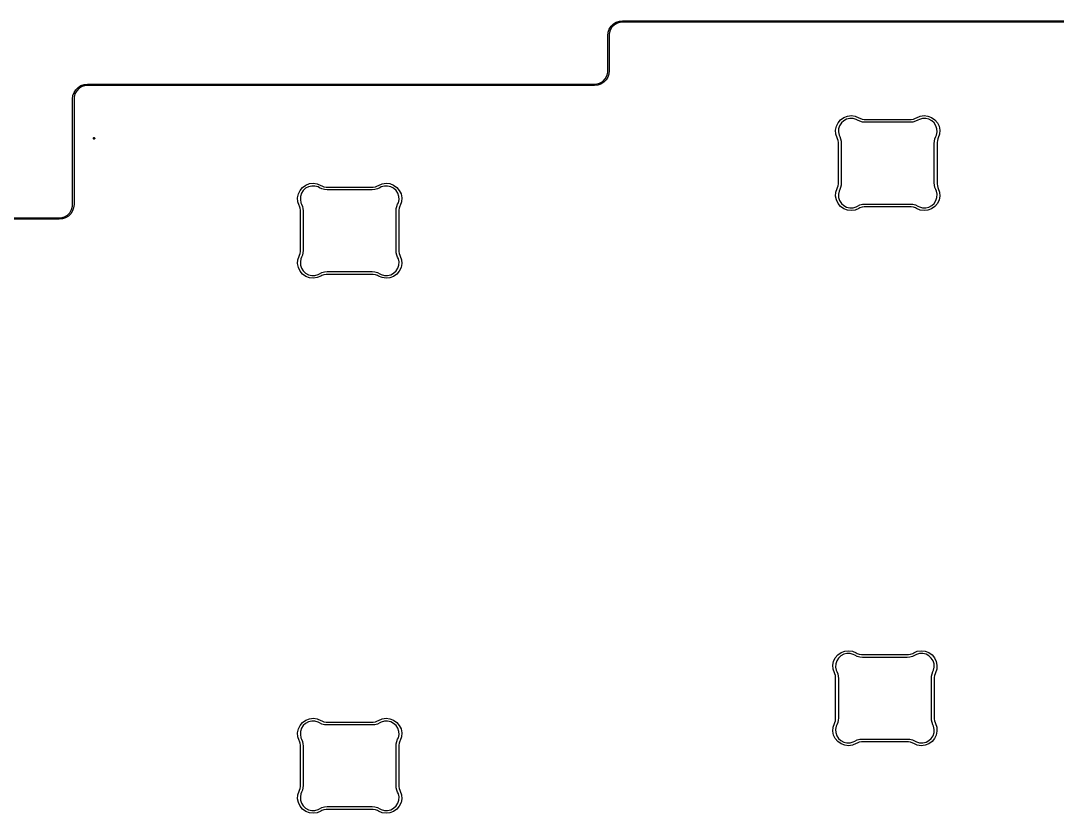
# Model space of a CAD drawing. Header units: inches. Extents: x 0.1 to 12.1, y -5.6 to -1.9.
# Drawn here: x 1.574 to 3.022, y -2.999 to -1.891 of the extents above; entities that cross this region are included whole.
import ezdxf

# ---------------------------------------------------------------- set-up
doc = ezdxf.new("R2010")
doc.units = ezdxf.units.IN
doc.header["$MEASUREMENT"] = 0
doc.layers.add('Edge.Cuts', color=254, linetype='CONTINUOUS', true_color=0xd0d2cd)

msp = doc.modelspace()

# ---------------------------------------------------------------- linework, layer by layer
at = {"layer": 'Edge.Cuts', "linetype": 'CONTINUOUS'}
for p, q in [((2.3989, -1.8985), (2.4021, -1.8952)), ((2.4035, -1.8964), (2.4001, -1.8999)), ((2.4021, -1.8952), (2.4061, -1.8927)), ((2.4078, -1.8939), (2.4035, -1.8964)), ((2.4061, -1.8927), (2.4104, -1.8912)), ((2.4126, -1.8926), (2.4078, -1.8939)), ((2.4104, -1.8912), (2.415, -1.8907)), ((2.415, -1.8926), (2.4126, -1.8926)), ((2.415, -1.8907), (2.415, -1.8907)), ((2.415, -1.8907), (3.1453, -1.8907)), ((3.1453, -1.8927), (2.415, -1.8926)), ((2.415, -1.8926), (2.415, -1.8926)), ((2.3944, -1.9113), (2.3949, -1.9067)), ((2.3944, -1.9606), (2.3944, -1.9113)), ((2.3944, -1.9113), (2.3944, -1.9113)), ((2.3949, -1.9067), (2.3964, -1.9024)), ((2.3976, -1.9041), (2.3963, -1.9089)), ((2.3963, -1.9089), (2.3963, -1.9113)), ((2.3963, -1.9113), (2.3963, -1.9113)), ((2.3963, -1.9113), (2.3963, -1.9606)), ((2.3964, -1.9024), (2.3989, -1.8985)), ((2.4001, -1.8999), (2.3976, -1.9041)), ((2.3906, -1.9721), (2.3931, -1.9678)), ((2.3943, -1.9696), (2.3918, -1.9735)), ((2.3931, -1.9678), (2.3944, -1.9631)), ((2.3958, -1.9652), (2.3943, -1.9696)), ((2.3944, -1.9631), (2.3944, -1.9606)), ((2.3963, -1.9606), (2.3958, -1.9652)), ((2.3963, -1.9606), (2.3963, -1.9606)), ((1.6508, -1.9871), (1.6541, -1.9838)), ((1.6541, -1.9838), (1.658, -1.9814)), ((1.6598, -1.9826), (1.6555, -1.985)), ((1.658, -1.9814), (1.6624, -1.9798)), ((1.6645, -1.9813), (1.6598, -1.9826)), ((1.6624, -1.9798), (1.667, -1.9793)), ((1.667, -1.9813), (1.6645, -1.9813)), ((1.667, -1.9793), (1.667, -1.9793)), ((1.667, -1.9793), (2.3757, -1.9793)), ((2.3757, -1.9813), (1.667, -1.9813)), ((1.667, -1.9813), (1.667, -1.9813)), ((1.667, -1.9813), (1.667, -1.9813)), ((2.3757, -1.9793), (2.3781, -1.9793)), ((2.3803, -1.9808), (2.3757, -1.9813)), ((2.3757, -1.9813), (2.3757, -1.9813)), ((2.3757, -1.9813), (2.3757, -1.9813)), ((2.3781, -1.9793), (2.3829, -1.9781)), ((2.3846, -1.9793), (2.3803, -1.9808)), ((2.3829, -1.9781), (2.3871, -1.9756)), ((2.3885, -1.9768), (2.3846, -1.9793)), ((2.3871, -1.9756), (2.3906, -1.9721)), ((2.3918, -1.9735), (2.3885, -1.9768)), ((1.6463, -2), (1.6468, -1.9954)), ((1.6468, -1.9954), (1.6484, -1.991)), ((1.6496, -1.9928), (1.6483, -1.9975)), ((1.6483, -1.9975), (1.6483, -2)), ((1.6484, -1.991), (1.6508, -1.9871)), ((1.652, -1.9885), (1.6496, -1.9928)), ((1.6555, -1.985), (1.652, -1.9885)), ((1.6463, -2.1476), (1.6463, -2)), ((1.6463, -2), (1.6463, -2)), ((1.6483, -2), (1.6483, -2)), ((1.6483, -2), (1.6483, -2.1476)), ((2.7197, -2.0291), (2.7242, -2.0259)), ((2.7242, -2.0259), (2.7293, -2.024)), ((2.7324, -2.0273), (2.728, -2.0283)), ((2.7293, -2.024), (2.7348, -2.0234)), ((2.737, -2.0273), (2.7324, -2.0273)), ((2.7348, -2.0234), (2.7402, -2.0242)), ((2.7413, -2.0286), (2.737, -2.0273)), ((2.7402, -2.0242), (2.7453, -2.0263)), ((2.7453, -2.0263), (2.7466, -2.0271)), ((2.7466, -2.0271), (2.7496, -2.0282)), ((2.8214, -2.0282), (2.8244, -2.0271)), ((2.8244, -2.0271), (2.8257, -2.0263)), ((2.8257, -2.0263), (2.8308, -2.0242)), ((2.834, -2.0273), (2.8297, -2.0286)), ((2.8308, -2.0242), (2.8362, -2.0234)), ((2.8386, -2.0273), (2.834, -2.0273)), ((2.8362, -2.0234), (2.8417, -2.024)), ((2.843, -2.0283), (2.8386, -2.0273)), ((2.8417, -2.024), (2.8468, -2.0259)), ((2.8468, -2.0259), (2.8513, -2.0291)), ((2.7127, -2.0437), (2.7138, -2.0383)), ((2.7138, -2.0383), (2.7161, -2.0333)), ((2.7161, -2.0333), (2.7197, -2.0291)), ((2.7168, -2.0417), (2.7165, -2.0462)), ((2.7182, -2.0374), (2.7168, -2.0417)), ((2.7207, -2.0335), (2.7182, -2.0374)), ((2.724, -2.0305), (2.7207, -2.0335)), ((2.728, -2.0283), (2.724, -2.0305)), ((2.7433, -2.0297), (2.7413, -2.0286)), ((2.7467, -2.0313), (2.7433, -2.0297)), ((2.7504, -2.0323), (2.7467, -2.0313)), ((2.7496, -2.0282), (2.7527, -2.0287)), ((2.7542, -2.0327), (2.7504, -2.0323)), ((2.7527, -2.0287), (2.7542, -2.0287)), ((2.7542, -2.0287), (2.7542, -2.0287)), ((2.7542, -2.0287), (2.8168, -2.0287)), ((2.8168, -2.0327), (2.7542, -2.0327)), ((2.7542, -2.0327), (2.7542, -2.0327)), ((2.8168, -2.0287), (2.8183, -2.0287)), ((2.8206, -2.0323), (2.8168, -2.0327)), ((2.8183, -2.0287), (2.8214, -2.0282)), ((2.8243, -2.0313), (2.8206, -2.0323)), ((2.8277, -2.0297), (2.8243, -2.0313)), ((2.8297, -2.0286), (2.8277, -2.0297)), ((2.847, -2.0305), (2.843, -2.0283)), ((2.8503, -2.0335), (2.847, -2.0305)), ((2.8528, -2.0374), (2.8503, -2.0335)), ((2.8513, -2.0291), (2.8549, -2.0333)), ((2.8542, -2.0417), (2.8528, -2.0374)), ((2.8545, -2.0462), (2.8542, -2.0417)), ((2.8549, -2.0333), (2.8572, -2.0383)), ((2.8572, -2.0383), (2.8583, -2.0437)), ((1.6753, -2.055), (1.6754, -2.0544)), ((1.6753, -2.0551), (1.6753, -2.055)), ((1.6753, -2.0552), (1.6753, -2.0551)), ((1.6753, -2.0553), (1.6753, -2.0552)), ((1.6753, -2.0554), (1.6753, -2.0553)), ((1.6754, -2.056), (1.6753, -2.0554)), ((1.6754, -2.0544), (1.6759, -2.0541)), ((1.6759, -2.0563), (1.6754, -2.056)), ((1.6759, -2.0541), (1.6765, -2.0541)), ((1.6765, -2.0563), (1.6759, -2.0563)), ((1.6765, -2.0541), (1.677, -2.0544)), ((1.677, -2.056), (1.6765, -2.0563)), ((1.677, -2.0544), (1.6772, -2.055)), ((1.6772, -2.0554), (1.677, -2.056)), ((1.6772, -2.055), (1.6772, -2.0552)), ((1.6772, -2.0552), (1.6772, -2.0553)), ((1.6772, -2.0553), (1.6772, -2.0554)), ((2.7131, -2.0492), (2.7127, -2.0437)), ((2.7148, -2.0544), (2.7131, -2.0492)), ((2.7154, -2.0556), (2.7148, -2.0544)), ((2.7148, -2.0544), (2.7148, -2.0544)), ((2.7162, -2.0581), (2.7154, -2.0556)), ((2.7165, -2.0462), (2.7174, -2.0507)), ((2.7174, -2.0507), (2.7184, -2.0527)), ((2.7184, -2.0527), (2.7184, -2.0527)), ((2.7184, -2.0527), (2.7196, -2.0557)), ((2.7196, -2.0557), (2.7203, -2.0589)), ((2.8507, -2.0589), (2.8514, -2.0557)), ((2.8514, -2.0557), (2.8526, -2.0527)), ((2.8526, -2.0527), (2.8536, -2.0507)), ((2.8536, -2.0507), (2.8545, -2.0462)), ((2.8556, -2.0556), (2.8548, -2.0581)), ((2.8561, -2.0544), (2.8556, -2.0556)), ((2.8579, -2.0492), (2.8561, -2.0544)), ((2.8583, -2.0437), (2.8579, -2.0492)), ((2.7166, -2.0608), (2.7162, -2.0581)), ((2.7166, -2.0621), (2.7166, -2.0608)), ((2.7166, -2.1174), (2.7166, -2.0621)), ((2.7166, -2.0621), (2.7166, -2.0621)), ((2.7203, -2.0589), (2.7205, -2.0621)), ((2.7205, -2.0621), (2.7205, -2.0621)), ((2.7205, -2.0621), (2.7205, -2.1174)), ((2.8505, -2.0621), (2.8507, -2.0589)), ((2.8505, -2.1174), (2.8505, -2.0621)), ((2.8505, -2.0621), (2.8505, -2.0621)), ((2.8548, -2.0581), (2.8544, -2.0608)), ((2.8544, -2.0608), (2.8544, -2.0621)), ((2.8544, -2.0621), (2.8544, -2.0621)), ((2.8544, -2.0621), (2.8544, -2.1174)), ((1.9618, -2.1328), (1.9642, -2.1278)), ((1.9642, -2.1278), (1.9677, -2.1236)), ((1.9687, -2.128), (1.9663, -2.1318)), ((1.9677, -2.1236), (1.9722, -2.1204)), ((1.972, -2.1249), (1.9687, -2.128)), ((1.976, -2.1228), (1.972, -2.1249)), ((1.9722, -2.1204), (1.9773, -2.1184)), ((1.9805, -2.1218), (1.976, -2.1228)), ((1.9773, -2.1184), (1.9828, -2.1179)), ((1.985, -2.1218), (1.9805, -2.1218)), ((1.9828, -2.1179), (1.9882, -2.1187)), ((1.9894, -2.1231), (1.985, -2.1218)), ((1.9882, -2.1187), (1.9933, -2.1208)), ((1.9913, -2.1242), (1.9894, -2.1231)), ((1.9948, -2.1258), (1.9913, -2.1242)), ((1.9933, -2.1208), (1.9947, -2.1216)), ((1.9947, -2.1216), (1.9976, -2.1227)), ((1.9985, -2.1268), (1.9948, -2.1258)), ((1.9976, -2.1227), (2.0007, -2.1232)), ((2.0023, -2.1272), (1.9985, -2.1268)), ((2.0007, -2.1232), (2.0023, -2.1232)), ((2.0023, -2.1232), (2.0023, -2.1232)), ((2.0023, -2.1232), (2.0648, -2.1232)), ((2.0648, -2.1272), (2.0023, -2.1272)), ((2.0023, -2.1272), (2.0023, -2.1272)), ((2.0648, -2.1232), (2.0664, -2.1232)), ((2.0686, -2.1268), (2.0648, -2.1272)), ((2.0664, -2.1232), (2.0695, -2.1227)), ((2.0723, -2.1258), (2.0686, -2.1268)), ((2.0695, -2.1227), (2.0724, -2.1216)), ((2.0757, -2.1242), (2.0723, -2.1258)), ((2.0724, -2.1216), (2.0737, -2.1208)), ((2.0737, -2.1208), (2.0788, -2.1187)), ((2.0777, -2.1231), (2.0757, -2.1242)), ((2.0821, -2.1218), (2.0777, -2.1231)), ((2.0788, -2.1187), (2.0843, -2.1179)), ((2.0866, -2.1218), (2.0821, -2.1218)), ((2.0843, -2.1179), (2.0897, -2.1184)), ((2.091, -2.1228), (2.0866, -2.1218)), ((2.0897, -2.1184), (2.0949, -2.1204)), ((2.095, -2.1249), (2.091, -2.1228)), ((2.0949, -2.1204), (2.0994, -2.1236)), ((2.0983, -2.128), (2.095, -2.1249)), ((2.1008, -2.1318), (2.0983, -2.128)), ((2.0994, -2.1236), (2.1029, -2.1278)), ((2.1029, -2.1278), (2.1053, -2.1328)), ((2.7131, -2.1303), (2.7148, -2.1251)), ((2.7148, -2.1251), (2.7154, -2.1239)), ((2.7148, -2.1251), (2.7148, -2.1251)), ((2.7154, -2.1239), (2.7162, -2.1214)), ((2.7162, -2.1214), (2.7166, -2.1188)), ((2.7174, -2.1289), (2.7165, -2.1333)), ((2.7166, -2.1188), (2.7166, -2.1174)), ((2.7184, -2.1268), (2.7174, -2.1289)), ((2.7196, -2.1238), (2.7184, -2.1268)), ((2.7184, -2.1268), (2.7184, -2.1268)), ((2.7184, -2.1268), (2.7184, -2.1268)), ((2.7203, -2.1207), (2.7196, -2.1238)), ((2.7205, -2.1174), (2.7203, -2.1207)), ((2.7205, -2.1174), (2.7205, -2.1174)), ((2.7205, -2.1174), (2.7205, -2.1174)), ((2.8507, -2.1207), (2.8505, -2.1174)), ((2.8514, -2.1238), (2.8507, -2.1207)), ((2.8526, -2.1268), (2.8514, -2.1238)), ((2.8536, -2.1289), (2.8526, -2.1268)), ((2.8545, -2.1333), (2.8536, -2.1289)), ((2.8544, -2.1174), (2.8544, -2.1188)), ((2.8544, -2.1188), (2.8548, -2.1214)), ((2.8548, -2.1214), (2.8556, -2.1239)), ((2.8556, -2.1239), (2.8561, -2.1251)), ((2.8561, -2.1251), (2.8561, -2.1251)), ((2.8561, -2.1251), (2.8579, -2.1303)), ((1.9608, -2.1382), (1.9618, -2.1328)), ((1.9611, -2.1437), (1.9608, -2.1382)), ((1.9629, -2.1489), (1.9611, -2.1437)), ((1.9648, -2.1362), (1.9646, -2.1407)), ((1.9646, -2.1407), (1.9654, -2.1451)), ((1.9663, -2.1318), (1.9648, -2.1362)), ((2.1022, -2.1362), (2.1008, -2.1318)), ((2.1016, -2.1451), (2.1025, -2.1407)), ((2.1025, -2.1407), (2.1022, -2.1362)), ((2.1059, -2.1437), (2.1042, -2.1489)), ((2.1053, -2.1328), (2.1063, -2.1382)), ((2.1063, -2.1382), (2.1059, -2.1437)), ((2.7127, -2.1358), (2.7131, -2.1303)), ((2.7138, -2.1412), (2.7127, -2.1358)), ((2.7161, -2.1462), (2.7138, -2.1412)), ((2.7165, -2.1333), (2.7168, -2.1379)), ((2.7168, -2.1379), (2.7182, -2.1422)), ((2.7182, -2.1422), (2.7207, -2.146)), ((2.8503, -2.146), (2.8528, -2.1422)), ((2.8528, -2.1422), (2.8542, -2.1379)), ((2.8542, -2.1379), (2.8545, -2.1333)), ((2.8572, -2.1412), (2.8549, -2.1462)), ((2.8583, -2.1358), (2.8572, -2.1412)), ((2.8579, -2.1303), (2.8583, -2.1358)), ((1.6426, -2.1591), (1.645, -2.1548)), ((1.6462, -2.1566), (1.6438, -2.1605)), ((1.645, -2.1548), (1.6463, -2.1501)), ((1.6478, -2.1522), (1.6462, -2.1566)), ((1.6463, -2.1501), (1.6463, -2.1476)), ((1.6483, -2.1476), (1.6478, -2.1522)), ((1.6483, -2.1476), (1.6483, -2.1476)), ((1.6483, -2.1476), (1.6483, -2.1476)), ((1.9635, -2.1501), (1.9629, -2.1489)), ((1.9629, -2.1489), (1.9629, -2.1489)), ((1.9642, -2.1526), (1.9635, -2.1501)), ((1.9646, -2.1553), (1.9642, -2.1526)), ((1.9646, -2.1566), (1.9646, -2.1553)), ((1.9646, -2.2119), (1.9646, -2.1566)), ((1.9646, -2.1566), (1.9646, -2.1566)), ((1.9654, -2.1451), (1.9664, -2.1472)), ((1.9664, -2.1472), (1.9664, -2.1472)), ((1.9664, -2.1472), (1.9676, -2.1502)), ((1.9676, -2.1502), (1.9683, -2.1534)), ((1.9683, -2.1534), (1.9686, -2.1566)), ((1.9686, -2.1566), (1.9686, -2.1566)), ((1.9686, -2.1566), (1.9686, -2.2119)), ((2.0985, -2.1566), (2.0987, -2.1534)), ((2.0985, -2.2119), (2.0985, -2.1566)), ((2.0985, -2.1566), (2.0985, -2.1566)), ((2.0987, -2.1534), (2.0995, -2.1502)), ((2.0995, -2.1502), (2.1006, -2.1472)), ((2.1006, -2.1472), (2.1016, -2.1451)), ((2.1028, -2.1526), (2.1024, -2.1553)), ((2.1024, -2.1553), (2.1024, -2.1566)), ((2.1024, -2.1566), (2.1024, -2.1566)), ((2.1024, -2.1566), (2.1024, -2.2119)), ((2.1036, -2.1501), (2.1028, -2.1526)), ((2.1042, -2.1489), (2.1036, -2.1501)), ((2.7197, -2.1504), (2.7161, -2.1462)), ((2.7242, -2.1536), (2.7197, -2.1504)), ((2.7207, -2.146), (2.724, -2.1491)), ((2.724, -2.1491), (2.728, -2.1512)), ((2.7293, -2.1556), (2.7242, -2.1536)), ((2.728, -2.1512), (2.7324, -2.1523)), ((2.7348, -2.1562), (2.7293, -2.1556)), ((2.7324, -2.1523), (2.737, -2.1522)), ((2.7402, -2.1554), (2.7348, -2.1562)), ((2.737, -2.1522), (2.7413, -2.1509)), ((2.7453, -2.1532), (2.7402, -2.1554)), ((2.7413, -2.1509), (2.7433, -2.1498)), ((2.7433, -2.1498), (2.7467, -2.1482)), ((2.7433, -2.1498), (2.7433, -2.1498)), ((2.7466, -2.1524), (2.7453, -2.1532)), ((2.7453, -2.1532), (2.7453, -2.1532)), ((2.7496, -2.1513), (2.7466, -2.1524)), ((2.7467, -2.1482), (2.7504, -2.1472)), ((2.7527, -2.1508), (2.7496, -2.1513)), ((2.7504, -2.1472), (2.7542, -2.1469)), ((2.7542, -2.1508), (2.7527, -2.1508)), ((2.7542, -2.1469), (2.8168, -2.1469)), ((2.8168, -2.1508), (2.7542, -2.1508)), ((2.8168, -2.1469), (2.8206, -2.1472)), ((2.8183, -2.1508), (2.8168, -2.1508)), ((2.8214, -2.1513), (2.8183, -2.1508)), ((2.8206, -2.1472), (2.8243, -2.1482)), ((2.8244, -2.1524), (2.8214, -2.1513)), ((2.8243, -2.1482), (2.8277, -2.1498)), ((2.8257, -2.1532), (2.8244, -2.1524)), ((2.8308, -2.1554), (2.8257, -2.1532)), ((2.8277, -2.1498), (2.8297, -2.1509)), ((2.8297, -2.1509), (2.834, -2.1522)), ((2.8362, -2.1562), (2.8308, -2.1554)), ((2.834, -2.1522), (2.8386, -2.1523)), ((2.8417, -2.1556), (2.8362, -2.1562)), ((2.8386, -2.1523), (2.843, -2.1512)), ((2.8468, -2.1536), (2.8417, -2.1556)), ((2.843, -2.1512), (2.847, -2.1491)), ((2.8513, -2.1504), (2.8468, -2.1536)), ((2.847, -2.1491), (2.8503, -2.146)), ((2.8549, -2.1462), (2.8513, -2.1504)), ((0.2056, -2.1663), (1.6276, -2.1663)), ((1.6276, -2.1683), (0.2056, -2.1683)), ((1.6276, -2.1663), (1.6276, -2.1663)), ((1.6276, -2.1663), (1.6301, -2.1663)), ((1.6322, -2.1678), (1.6276, -2.1683)), ((1.6276, -2.1683), (1.6276, -2.1683)), ((1.6276, -2.1683), (1.6276, -2.1683)), ((1.6301, -2.1663), (1.6348, -2.165)), ((1.6366, -2.1662), (1.6322, -2.1678)), ((1.6348, -2.165), (1.6391, -2.1626)), ((1.6405, -2.1638), (1.6366, -2.1662)), ((1.6391, -2.1626), (1.6426, -2.1591)), ((1.6438, -2.1605), (1.6405, -2.1638)), ((1.9635, -2.2184), (1.9642, -2.2159)), ((1.9642, -2.2159), (1.9646, -2.2133)), ((1.9646, -2.2133), (1.9646, -2.2119)), ((1.9683, -2.2151), (1.9676, -2.2183)), ((1.9686, -2.2119), (1.9683, -2.2151)), ((1.9686, -2.2119), (1.9686, -2.2119)), ((1.9686, -2.2119), (1.9686, -2.2119)), ((2.0987, -2.2151), (2.0985, -2.2119)), ((2.0995, -2.2183), (2.0987, -2.2151)), ((2.1024, -2.2119), (2.1024, -2.2133)), ((2.1024, -2.2133), (2.1028, -2.2159)), ((2.1028, -2.2159), (2.1036, -2.2184)), ((1.9608, -2.2303), (1.9611, -2.2248)), ((1.9618, -2.2357), (1.9608, -2.2303)), ((1.9611, -2.2248), (1.9629, -2.2196)), ((1.9629, -2.2196), (1.9635, -2.2184)), ((1.9629, -2.2196), (1.9629, -2.2196)), ((1.9654, -2.2234), (1.9646, -2.2278)), ((1.9646, -2.2278), (1.9648, -2.2323)), ((1.9664, -2.2213), (1.9654, -2.2234)), ((1.9676, -2.2183), (1.9664, -2.2213)), ((1.9664, -2.2213), (1.9664, -2.2213)), ((1.9664, -2.2213), (1.9664, -2.2213)), ((2.1006, -2.2213), (2.0995, -2.2183)), ((2.1016, -2.2234), (2.1006, -2.2213)), ((2.1025, -2.2278), (2.1016, -2.2234)), ((2.1022, -2.2323), (2.1025, -2.2278)), ((2.1036, -2.2184), (2.1042, -2.2196)), ((2.1042, -2.2196), (2.1042, -2.2196)), ((2.1042, -2.2196), (2.1059, -2.2248)), ((2.1063, -2.2303), (2.1053, -2.2357)), ((2.1059, -2.2248), (2.1063, -2.2303)), ((1.9642, -2.2407), (1.9618, -2.2357)), ((1.9677, -2.2449), (1.9642, -2.2407)), ((1.9648, -2.2323), (1.9663, -2.2367)), ((1.9663, -2.2367), (1.9687, -2.2405)), ((1.9722, -2.2481), (1.9677, -2.2449)), ((1.9687, -2.2405), (1.972, -2.2436)), ((1.972, -2.2436), (1.976, -2.2457)), ((1.9894, -2.2454), (1.9913, -2.2443)), ((1.9913, -2.2443), (1.9948, -2.2427)), ((1.9913, -2.2443), (1.9913, -2.2443)), ((1.9948, -2.2427), (1.9985, -2.2417)), ((2.0007, -2.2453), (1.9976, -2.2458)), ((1.9985, -2.2417), (2.0023, -2.2413)), ((2.0023, -2.2453), (2.0007, -2.2453)), ((2.0023, -2.2413), (2.0648, -2.2413)), ((2.0648, -2.2453), (2.0023, -2.2453)), ((2.0648, -2.2413), (2.0686, -2.2417)), ((2.0664, -2.2453), (2.0648, -2.2453)), ((2.0695, -2.2458), (2.0664, -2.2453)), ((2.0686, -2.2417), (2.0723, -2.2427)), ((2.0723, -2.2427), (2.0757, -2.2443)), ((2.0757, -2.2443), (2.0777, -2.2454)), ((2.091, -2.2457), (2.095, -2.2436)), ((2.0994, -2.2449), (2.0949, -2.2481)), ((2.095, -2.2436), (2.0983, -2.2405)), ((2.0983, -2.2405), (2.1008, -2.2367)), ((2.1029, -2.2407), (2.0994, -2.2449)), ((2.1008, -2.2367), (2.1022, -2.2323)), ((2.1053, -2.2357), (2.1029, -2.2407)), ((1.9773, -2.2501), (1.9722, -2.2481)), ((1.976, -2.2457), (1.9805, -2.2468)), ((1.9828, -2.2506), (1.9773, -2.2501)), ((1.9805, -2.2468), (1.985, -2.2467)), ((1.9882, -2.2498), (1.9828, -2.2506)), ((1.985, -2.2467), (1.9894, -2.2454)), ((1.9933, -2.2477), (1.9882, -2.2498)), ((1.9947, -2.2469), (1.9933, -2.2477)), ((1.9933, -2.2477), (1.9933, -2.2477)), ((1.9976, -2.2458), (1.9947, -2.2469)), ((2.0724, -2.2469), (2.0695, -2.2458)), ((2.0737, -2.2477), (2.0724, -2.2469)), ((2.0788, -2.2498), (2.0737, -2.2477)), ((2.0777, -2.2454), (2.0821, -2.2467)), ((2.0843, -2.2506), (2.0788, -2.2498)), ((2.0821, -2.2467), (2.0866, -2.2468)), ((2.0897, -2.2501), (2.0843, -2.2506)), ((2.0866, -2.2468), (2.091, -2.2457)), ((2.0949, -2.2481), (2.0897, -2.2501)), ((2.7122, -2.7814), (2.7157, -2.7771)), ((2.7157, -2.7771), (2.7202, -2.7739)), ((2.7201, -2.7785), (2.7167, -2.7816)), ((2.7241, -2.7764), (2.7201, -2.7785)), ((2.7202, -2.7739), (2.7254, -2.772)), ((2.7285, -2.7753), (2.7241, -2.7764)), ((2.7254, -2.772), (2.7308, -2.7714)), ((2.733, -2.7754), (2.7285, -2.7753)), ((2.7308, -2.7714), (2.7363, -2.7722)), ((2.7374, -2.7766), (2.733, -2.7754)), ((2.7363, -2.7722), (2.7413, -2.7744)), ((2.7394, -2.7778), (2.7374, -2.7766)), ((2.7428, -2.7794), (2.7394, -2.7778)), ((2.7413, -2.7744), (2.7427, -2.7751)), ((2.7427, -2.7751), (2.7456, -2.7762)), ((2.7465, -2.7804), (2.7428, -2.7794)), ((2.7456, -2.7762), (2.7487, -2.7768)), ((2.7503, -2.7807), (2.7465, -2.7804)), ((2.7487, -2.7768), (2.7503, -2.7768)), ((2.7503, -2.7768), (2.7503, -2.7768)), ((2.7503, -2.7768), (2.8128, -2.7768)), ((2.8128, -2.7807), (2.7503, -2.7807)), ((2.7503, -2.7807), (2.7503, -2.7807)), ((2.8128, -2.7768), (2.8144, -2.7768)), ((2.8166, -2.7804), (2.8128, -2.7807)), ((2.8144, -2.7768), (2.8175, -2.7762)), ((2.8203, -2.7794), (2.8166, -2.7804)), ((2.8175, -2.7762), (2.8204, -2.7751)), ((2.8238, -2.7778), (2.8203, -2.7794)), ((2.8204, -2.7751), (2.8218, -2.7744)), ((2.8218, -2.7744), (2.8268, -2.7722)), ((2.8257, -2.7766), (2.8238, -2.7778)), ((2.8301, -2.7754), (2.8257, -2.7766)), ((2.8268, -2.7722), (2.8323, -2.7714)), ((2.8346, -2.7753), (2.8301, -2.7754)), ((2.8323, -2.7714), (2.8378, -2.772)), ((2.839, -2.7764), (2.8346, -2.7753)), ((2.8378, -2.772), (2.8429, -2.7739)), ((2.843, -2.7785), (2.839, -2.7764)), ((2.8429, -2.7739), (2.8474, -2.7771)), ((2.8464, -2.7816), (2.843, -2.7785)), ((2.8474, -2.7771), (2.8509, -2.7814)), ((2.7088, -2.7917), (2.7098, -2.7863)), ((2.7092, -2.7972), (2.7088, -2.7917)), ((2.7098, -2.7863), (2.7122, -2.7814)), ((2.7129, -2.7897), (2.7126, -2.7942)), ((2.7126, -2.7942), (2.7135, -2.7987)), ((2.7143, -2.7854), (2.7129, -2.7897)), ((2.7167, -2.7816), (2.7143, -2.7854)), ((2.8488, -2.7854), (2.8464, -2.7816)), ((2.8502, -2.7897), (2.8488, -2.7854)), ((2.8496, -2.7987), (2.8505, -2.7942)), ((2.8505, -2.7942), (2.8502, -2.7897)), ((2.8509, -2.7814), (2.8533, -2.7863)), ((2.8533, -2.7863), (2.8543, -2.7917)), ((2.8543, -2.7917), (2.8539, -2.7972)), ((2.7109, -2.8024), (2.7092, -2.7972)), ((2.7115, -2.8036), (2.7109, -2.8024)), ((2.7109, -2.8024), (2.7109, -2.8024)), ((2.7123, -2.8062), (2.7115, -2.8036)), ((2.7127, -2.8088), (2.7123, -2.8062)), ((2.7127, -2.8101), (2.7127, -2.8088)), ((2.7127, -2.8655), (2.7127, -2.8101)), ((2.7127, -2.8101), (2.7127, -2.8101)), ((2.7135, -2.7987), (2.7145, -2.8007)), ((2.7145, -2.8007), (2.7145, -2.8007)), ((2.7145, -2.8007), (2.7156, -2.8037)), ((2.7156, -2.8037), (2.7164, -2.8069)), ((2.7164, -2.8069), (2.7166, -2.8101)), ((2.7166, -2.8101), (2.7166, -2.8101)), ((2.7166, -2.8101), (2.7166, -2.8655)), ((2.8465, -2.8101), (2.8468, -2.8069)), ((2.8465, -2.8655), (2.8465, -2.8101)), ((2.8465, -2.8101), (2.8465, -2.8101)), ((2.8468, -2.8069), (2.8475, -2.8037)), ((2.8475, -2.8037), (2.8487, -2.8007)), ((2.8487, -2.8007), (2.8496, -2.7987)), ((2.8509, -2.8062), (2.8505, -2.8088)), ((2.8505, -2.8088), (2.8505, -2.8101)), ((2.8505, -2.8101), (2.8505, -2.8101)), ((2.8505, -2.8101), (2.8505, -2.8655)), ((2.8516, -2.8036), (2.8509, -2.8062)), ((2.8522, -2.8024), (2.8516, -2.8036)), ((2.8539, -2.7972), (2.8522, -2.8024)), ((1.9722, -2.8684), (1.9773, -2.8665)), ((1.9773, -2.8665), (1.9828, -2.8659)), ((1.9828, -2.8659), (1.9882, -2.8667)), ((1.9882, -2.8667), (1.9933, -2.8688)), ((2.0737, -2.8688), (2.0788, -2.8667)), ((2.0788, -2.8667), (2.0843, -2.8659)), ((2.0843, -2.8659), (2.0897, -2.8665)), ((2.0897, -2.8665), (2.0949, -2.8684)), ((2.7123, -2.8694), (2.7127, -2.8668)), ((2.7127, -2.8668), (2.7127, -2.8655)), ((2.7166, -2.8655), (2.7164, -2.8687)), ((2.7166, -2.8655), (2.7166, -2.8655)), ((2.7166, -2.8655), (2.7166, -2.8655)), ((2.8468, -2.8687), (2.8465, -2.8655)), ((2.8505, -2.8655), (2.8505, -2.8668)), ((2.8505, -2.8668), (2.8509, -2.8694)), ((1.9608, -2.8862), (1.9618, -2.8808)), ((1.9618, -2.8808), (1.9642, -2.8758)), ((1.9642, -2.8758), (1.9677, -2.8716)), ((1.9663, -2.8799), (1.9648, -2.8842)), ((1.9687, -2.8761), (1.9663, -2.8799)), ((1.9677, -2.8716), (1.9722, -2.8684)), ((1.972, -2.873), (1.9687, -2.8761)), ((1.976, -2.8708), (1.972, -2.873)), ((1.9805, -2.8698), (1.976, -2.8708)), ((1.985, -2.8699), (1.9805, -2.8698)), ((1.9894, -2.8711), (1.985, -2.8699)), ((1.9913, -2.8722), (1.9894, -2.8711)), ((1.9948, -2.8739), (1.9913, -2.8722)), ((1.9933, -2.8688), (1.9947, -2.8696)), ((1.9947, -2.8696), (1.9976, -2.8707)), ((1.9985, -2.8749), (1.9948, -2.8739)), ((1.9976, -2.8707), (2.0007, -2.8713)), ((2.0023, -2.8752), (1.9985, -2.8749)), ((2.0007, -2.8713), (2.0023, -2.8713)), ((2.0023, -2.8713), (2.0023, -2.8713)), ((2.0023, -2.8713), (2.0648, -2.8713)), ((2.0648, -2.8752), (2.0023, -2.8752)), ((2.0023, -2.8752), (2.0023, -2.8752)), ((2.0648, -2.8713), (2.0664, -2.8713)), ((2.0686, -2.8749), (2.0648, -2.8752)), ((2.0664, -2.8713), (2.0695, -2.8707)), ((2.0723, -2.8739), (2.0686, -2.8749)), ((2.0695, -2.8707), (2.0724, -2.8696)), ((2.0757, -2.8722), (2.0723, -2.8739)), ((2.0724, -2.8696), (2.0737, -2.8688)), ((2.0777, -2.8711), (2.0757, -2.8722)), ((2.0821, -2.8699), (2.0777, -2.8711)), ((2.0866, -2.8698), (2.0821, -2.8699)), ((2.091, -2.8708), (2.0866, -2.8698)), ((2.095, -2.873), (2.091, -2.8708)), ((2.0949, -2.8684), (2.0994, -2.8716)), ((2.0983, -2.8761), (2.095, -2.873)), ((2.1008, -2.8799), (2.0983, -2.8761)), ((2.0994, -2.8716), (2.1029, -2.8758)), ((2.1022, -2.8842), (2.1008, -2.8799)), ((2.1029, -2.8758), (2.1053, -2.8808)), ((2.1053, -2.8808), (2.1063, -2.8862)), ((2.7088, -2.8839), (2.7092, -2.8784)), ((2.7092, -2.8784), (2.7109, -2.8732)), ((2.7109, -2.8732), (2.7115, -2.872)), ((2.7109, -2.8732), (2.7109, -2.8732)), ((2.7115, -2.872), (2.7123, -2.8694)), ((2.7135, -2.8769), (2.7126, -2.8814)), ((2.7126, -2.8814), (2.7129, -2.8859)), ((2.7145, -2.8749), (2.7135, -2.8769)), ((2.7156, -2.8718), (2.7145, -2.8749)), ((2.7145, -2.8749), (2.7145, -2.8749)), ((2.7145, -2.8749), (2.7145, -2.8749)), ((2.7164, -2.8687), (2.7156, -2.8718)), ((2.8475, -2.8718), (2.8468, -2.8687)), ((2.8487, -2.8749), (2.8475, -2.8718)), ((2.8496, -2.8769), (2.8487, -2.8749)), ((2.8505, -2.8814), (2.8496, -2.8769)), ((2.8502, -2.8859), (2.8505, -2.8814)), ((2.8509, -2.8694), (2.8516, -2.872)), ((2.8516, -2.872), (2.8522, -2.8732)), ((2.8522, -2.8732), (2.8522, -2.8732)), ((2.8522, -2.8732), (2.8539, -2.8784)), ((2.8539, -2.8784), (2.8543, -2.8839)), ((1.9611, -2.8917), (1.9608, -2.8862)), ((1.9629, -2.8969), (1.9611, -2.8917)), ((1.9635, -2.8981), (1.9629, -2.8969)), ((1.9629, -2.8969), (1.9629, -2.8969)), ((1.9648, -2.8842), (1.9646, -2.8887)), ((1.9646, -2.8887), (1.9654, -2.8932)), ((1.9654, -2.8932), (1.9664, -2.8952)), ((1.9664, -2.8952), (1.9664, -2.8952)), ((1.9664, -2.8952), (1.9676, -2.8982)), ((2.0995, -2.8982), (2.1006, -2.8952)), ((2.1006, -2.8952), (2.1016, -2.8932)), ((2.1016, -2.8932), (2.1025, -2.8887)), ((2.1025, -2.8887), (2.1022, -2.8842)), ((2.1042, -2.8969), (2.1036, -2.8981)), ((2.1059, -2.8917), (2.1042, -2.8969)), ((2.1063, -2.8862), (2.1059, -2.8917)), ((2.7098, -2.8893), (2.7088, -2.8839)), ((2.7122, -2.8942), (2.7098, -2.8893)), ((2.7157, -2.8985), (2.7122, -2.8942)), ((2.7129, -2.8859), (2.7143, -2.8902)), ((2.7143, -2.8902), (2.7167, -2.894)), ((2.7167, -2.894), (2.7201, -2.8971)), ((2.7201, -2.8971), (2.7241, -2.8992)), ((2.7394, -2.8978), (2.7428, -2.8962)), ((2.7428, -2.8962), (2.7465, -2.8952)), ((2.7465, -2.8952), (2.7503, -2.8949)), ((2.7503, -2.8949), (2.8128, -2.8949)), ((2.8128, -2.8949), (2.8166, -2.8952)), ((2.8166, -2.8952), (2.8203, -2.8962)), ((2.8203, -2.8962), (2.8238, -2.8978)), ((2.839, -2.8992), (2.843, -2.8971)), ((2.843, -2.8971), (2.8464, -2.894)), ((2.8464, -2.894), (2.8488, -2.8902)), ((2.8509, -2.8942), (2.8474, -2.8985)), ((2.8488, -2.8902), (2.8502, -2.8859)), ((2.8533, -2.8893), (2.8509, -2.8942)), ((2.8543, -2.8839), (2.8533, -2.8893)), ((1.9642, -2.9007), (1.9635, -2.8981)), ((1.9646, -2.9033), (1.9642, -2.9007)), ((1.9646, -2.9046), (1.9646, -2.9033)), ((1.9646, -2.96), (1.9646, -2.9046)), ((1.9646, -2.9046), (1.9646, -2.9046)), ((1.9676, -2.8982), (1.9683, -2.9014)), ((1.9683, -2.9014), (1.9686, -2.9046)), ((1.9686, -2.9046), (1.9686, -2.9046)), ((1.9686, -2.9046), (1.9686, -2.96)), ((2.0985, -2.9046), (2.0987, -2.9014)), ((2.0985, -2.96), (2.0985, -2.9046)), ((2.0985, -2.9046), (2.0985, -2.9046)), ((2.0987, -2.9014), (2.0995, -2.8982)), ((2.1028, -2.9007), (2.1024, -2.9033)), ((2.1024, -2.9033), (2.1024, -2.9046)), ((2.1024, -2.9046), (2.1024, -2.9046)), ((2.1024, -2.9046), (2.1024, -2.96)), ((2.1036, -2.8981), (2.1028, -2.9007)), ((2.7202, -2.9016), (2.7157, -2.8985)), ((2.7254, -2.9036), (2.7202, -2.9016)), ((2.7241, -2.8992), (2.7285, -2.9003)), ((2.7308, -2.9042), (2.7254, -2.9036)), ((2.7285, -2.9003), (2.733, -2.9002)), ((2.7363, -2.9034), (2.7308, -2.9042)), ((2.733, -2.9002), (2.7374, -2.899)), ((2.7413, -2.9012), (2.7363, -2.9034)), ((2.7374, -2.899), (2.7394, -2.8978)), ((2.7394, -2.8978), (2.7394, -2.8978)), ((2.7427, -2.9005), (2.7413, -2.9012)), ((2.7413, -2.9012), (2.7413, -2.9012)), ((2.7456, -2.8994), (2.7427, -2.9005)), ((2.7487, -2.8988), (2.7456, -2.8994)), ((2.7503, -2.8988), (2.7487, -2.8988)), ((2.8128, -2.8988), (2.7503, -2.8988)), ((2.8144, -2.8988), (2.8128, -2.8988)), ((2.8175, -2.8994), (2.8144, -2.8988)), ((2.8204, -2.9005), (2.8175, -2.8994)), ((2.8218, -2.9012), (2.8204, -2.9005)), ((2.8268, -2.9034), (2.8218, -2.9012)), ((2.8238, -2.8978), (2.8257, -2.899)), ((2.8257, -2.899), (2.8301, -2.9002)), ((2.8323, -2.9042), (2.8268, -2.9034)), ((2.8301, -2.9002), (2.8346, -2.9003)), ((2.8378, -2.9036), (2.8323, -2.9042)), ((2.8346, -2.9003), (2.839, -2.8992)), ((2.8429, -2.9016), (2.8378, -2.9036)), ((2.8474, -2.8985), (2.8429, -2.9016)), ((1.9611, -2.9729), (1.9629, -2.9676)), ((1.9629, -2.9676), (1.9635, -2.9664)), ((1.9629, -2.9676), (1.9629, -2.9676)), ((1.9635, -2.9664), (1.9642, -2.9639)), ((1.9642, -2.9639), (1.9646, -2.9613)), ((1.9646, -2.9613), (1.9646, -2.96)), ((1.9664, -2.9693), (1.9654, -2.9714)), ((1.9676, -2.9663), (1.9664, -2.9693)), ((1.9664, -2.9693), (1.9664, -2.9693)), ((1.9664, -2.9693), (1.9664, -2.9693)), ((1.9683, -2.9632), (1.9676, -2.9663)), ((1.9686, -2.96), (1.9683, -2.9632)), ((1.9686, -2.96), (1.9686, -2.96)), ((1.9686, -2.96), (1.9686, -2.96)), ((2.0987, -2.9632), (2.0985, -2.96)), ((2.0995, -2.9663), (2.0987, -2.9632)), ((2.1006, -2.9693), (2.0995, -2.9663)), ((2.1016, -2.9714), (2.1006, -2.9693)), ((2.1024, -2.96), (2.1024, -2.9613)), ((2.1024, -2.9613), (2.1028, -2.9639)), ((2.1028, -2.9639), (2.1036, -2.9664)), ((2.1036, -2.9664), (2.1042, -2.9676)), ((2.1042, -2.9676), (2.1042, -2.9676)), ((2.1042, -2.9676), (2.1059, -2.9729)), ((1.9608, -2.9784), (1.9611, -2.9729)), ((1.9618, -2.9838), (1.9608, -2.9784)), ((1.9642, -2.9887), (1.9618, -2.9838)), ((1.9654, -2.9714), (1.9646, -2.9758)), ((1.9646, -2.9758), (1.9648, -2.9804)), ((1.9648, -2.9804), (1.9663, -2.9847)), ((2.1008, -2.9847), (2.1022, -2.9804)), ((2.1025, -2.9758), (2.1016, -2.9714)), ((2.1022, -2.9804), (2.1025, -2.9758)), ((2.1053, -2.9838), (2.1029, -2.9887)), ((2.1063, -2.9784), (2.1053, -2.9838)), ((2.1059, -2.9729), (2.1063, -2.9784)), ((1.9677, -2.9929), (1.9642, -2.9887)), ((1.9663, -2.9847), (1.9687, -2.9885)), ((1.9722, -2.9961), (1.9677, -2.9929)), ((1.9687, -2.9885), (1.972, -2.9916)), ((1.972, -2.9916), (1.976, -2.9937)), ((1.9773, -2.9981), (1.9722, -2.9961)), ((1.976, -2.9937), (1.9805, -2.9948)), ((1.9828, -2.9987), (1.9773, -2.9981)), ((1.9805, -2.9948), (1.985, -2.9947)), ((1.9882, -2.9979), (1.9828, -2.9987)), ((1.985, -2.9947), (1.9894, -2.9935)), ((1.9933, -2.9957), (1.9882, -2.9979)), ((1.9894, -2.9935), (1.9913, -2.9923)), ((1.9913, -2.9923), (1.9948, -2.9907)), ((1.9913, -2.9923), (1.9913, -2.9923)), ((1.9947, -2.9949), (1.9933, -2.9957)), ((1.9933, -2.9957), (1.9933, -2.9957)), ((1.9976, -2.9939), (1.9947, -2.9949)), ((1.9948, -2.9907), (1.9985, -2.9897)), ((2.0007, -2.9933), (1.9976, -2.9939)), ((1.9985, -2.9897), (2.0023, -2.9894)), ((2.0023, -2.9933), (2.0007, -2.9933)), ((2.0023, -2.9894), (2.0648, -2.9894)), ((2.0648, -2.9933), (2.0023, -2.9933)), ((2.0648, -2.9894), (2.0686, -2.9897)), ((2.0664, -2.9933), (2.0648, -2.9933)), ((2.0695, -2.9939), (2.0664, -2.9933)), ((2.0686, -2.9897), (2.0723, -2.9907)), ((2.0724, -2.9949), (2.0695, -2.9939)), ((2.0723, -2.9907), (2.0757, -2.9923)), ((2.0737, -2.9957), (2.0724, -2.9949)), ((2.0788, -2.9979), (2.0737, -2.9957)), ((2.0757, -2.9923), (2.0777, -2.9935)), ((2.0777, -2.9935), (2.0821, -2.9947)), ((2.0843, -2.9987), (2.0788, -2.9979)), ((2.0821, -2.9947), (2.0866, -2.9948)), ((2.0897, -2.9981), (2.0843, -2.9987)), ((2.0866, -2.9948), (2.091, -2.9937)), ((2.0949, -2.9961), (2.0897, -2.9981)), ((2.091, -2.9937), (2.095, -2.9916)), ((2.0994, -2.9929), (2.0949, -2.9961)), ((2.095, -2.9916), (2.0983, -2.9885)), ((2.0983, -2.9885), (2.1008, -2.9847)), ((2.1029, -2.9887), (2.0994, -2.9929))]:
    msp.add_line(p, q, dxfattribs=at)

doc.saveas('drawing.dxf')
